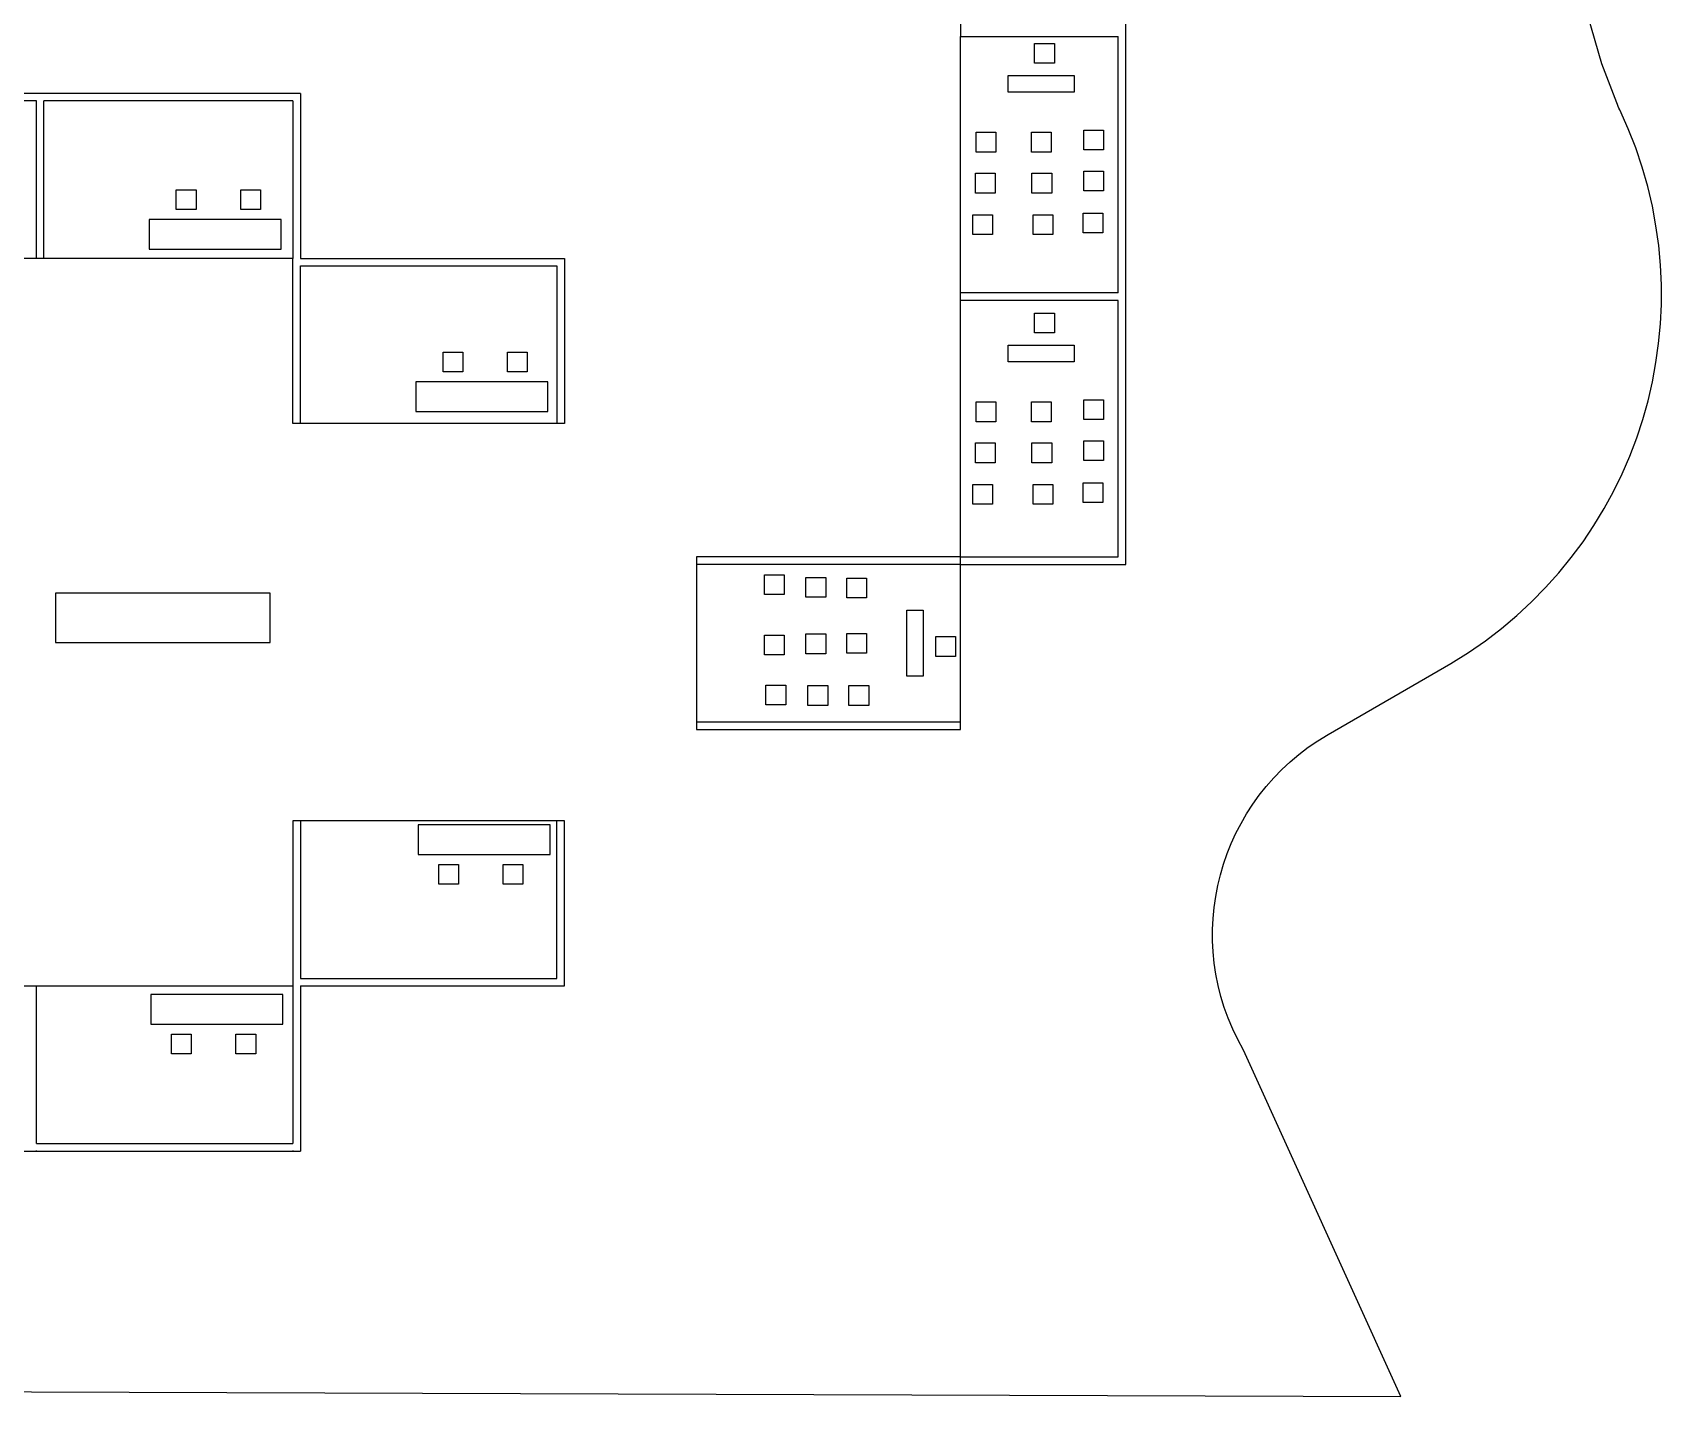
# Model space of a CAD drawing. Header units: inches. Extents: x 1919 to 4210, y 828 to 3049.
# Drawn here: x 2227.44 to 2276.79, y 987.46 to 1028.78 of the extents above; entities that cross this region are included whole.
import ezdxf

# ---------------------------------------------------------------- set-up
doc = ezdxf.new("R2010")
doc.units = ezdxf.units.IN
doc.header["$MEASUREMENT"] = 0
doc.layers.add('BOUNDRY WALL', color=3, linetype='Continuous')

msp = doc.modelspace()

# ---------------------------------------------------------------- linework, layer by layer
for p, q in [((2255.55901, 1036.66564), (2255.55901, 1028.66564)), ((2260.55901, 1028.21019), (2260.55901, 1036.66564)), ((2255.55901, 1012.66564), (2255.55901, 1028.66564)), ((2255.55901, 1028.66564), (2260.32901, 1028.66564)), ((2257.80052, 1027.85244), (2257.80052, 1028.45244)), ((2257.80052, 1028.45244), (2258.40052, 1028.45244)), ((2258.40052, 1028.45244), (2258.40052, 1027.85244)), ((2260.32901, 1028.21019), (2260.32901, 1028.66564)), ((2258.40052, 1027.85244), (2257.80052, 1027.85244)), ((2260.32901, 1020.89564), (2260.32901, 1028.21019)), ((2260.55901, 1012.66564), (2260.55901, 1028.21019)), ((2256.99771, 1027.47593), (2258.99771, 1027.47593)), ((2256.99771, 1026.97593), (2256.99771, 1027.47593)), ((2258.99771, 1027.47593), (2258.99771, 1026.97593)), ((2235.55901, 1026.93958), (2211.55901, 1026.93958)), ((2235.55901, 1026.93958), (2235.55901, 1021.93958)), ((2258.99771, 1026.97593), (2256.99771, 1026.97593)), ((2227.55901, 1026.70958), (2219.78901, 1026.70958)), ((2227.55901, 1021.93958), (2227.55901, 1026.70958)), ((2227.78901, 1021.93958), (2227.78901, 1026.70958)), ((2235.32901, 1026.70958), (2227.78901, 1026.70958)), ((2235.32901, 1026.70958), (2235.32901, 1021.93958)), ((2256.02503, 1025.15955), (2256.02503, 1025.75955)), ((2256.02503, 1025.75955), (2256.62503, 1025.75955)), ((2256.02503, 1025.15955), (2256.02503, 1025.75955)), ((2256.02503, 1025.75955), (2256.62503, 1025.75955)), ((2256.62503, 1025.75955), (2256.62503, 1025.15955)), ((2256.62503, 1025.75955), (2256.62503, 1025.15955)), ((2257.70368, 1025.15955), (2257.70368, 1025.75955)), ((2257.70368, 1025.75955), (2258.30368, 1025.75955)), ((2257.70368, 1025.15955), (2257.70368, 1025.75955)), ((2257.70368, 1025.75955), (2258.30368, 1025.75955)), ((2258.30368, 1025.75955), (2258.30368, 1025.15955)), ((2258.30368, 1025.75955), (2258.30368, 1025.15955)), ((2259.28548, 1025.22405), (2259.28548, 1025.82405)), ((2259.28548, 1025.82405), (2259.88548, 1025.82405)), ((2259.28548, 1025.22405), (2259.28548, 1025.82405)), ((2259.28548, 1025.82405), (2259.88548, 1025.82405)), ((2259.88548, 1025.82405), (2259.88548, 1025.22405)), ((2259.88548, 1025.82405), (2259.88548, 1025.22405)), ((2256.62503, 1025.15955), (2256.02503, 1025.15955)), ((2256.62503, 1025.15955), (2256.02503, 1025.15955)), ((2258.30368, 1025.15955), (2257.70368, 1025.15955)), ((2258.30368, 1025.15955), (2257.70368, 1025.15955)), ((2259.88548, 1025.22405), (2259.28548, 1025.22405)), ((2259.88548, 1025.22405), (2259.28548, 1025.22405)), ((2256.00889, 1023.91792), (2256.00889, 1024.51792)), ((2256.00889, 1024.51792), (2256.60889, 1024.51792)), ((2256.00889, 1023.91792), (2256.00889, 1024.51792)), ((2256.00889, 1024.51792), (2256.60889, 1024.51792)), ((2256.60889, 1024.51792), (2256.60889, 1023.91792)), ((2256.60889, 1024.51792), (2256.60889, 1023.91792)), ((2257.71981, 1023.91792), (2257.71981, 1024.51792)), ((2257.71981, 1024.51792), (2258.31981, 1024.51792)), ((2257.71981, 1023.91792), (2257.71981, 1024.51792)), ((2257.71981, 1024.51792), (2258.31981, 1024.51792)), ((2258.31981, 1024.51792), (2258.31981, 1023.91792)), ((2258.31981, 1024.51792), (2258.31981, 1023.91792)), ((2259.28548, 1023.98243), (2259.28548, 1024.58243)), ((2259.28548, 1024.58243), (2259.88548, 1024.58243)), ((2259.28548, 1023.98243), (2259.28548, 1024.58243)), ((2259.28548, 1024.58243), (2259.88548, 1024.58243)), ((2259.88548, 1024.58243), (2259.88548, 1023.98243)), ((2259.88548, 1024.58243), (2259.88548, 1023.98243)), ((2231.79872, 1023.41568), (2231.79872, 1024.01568)), ((2231.79872, 1024.01568), (2232.39872, 1024.01568)), ((2231.79872, 1023.41568), (2231.79872, 1024.01568)), ((2231.79872, 1024.01568), (2232.39872, 1024.01568)), ((2232.39872, 1024.01568), (2232.39872, 1023.41568)), ((2232.39872, 1024.01568), (2232.39872, 1023.41568)), ((2233.75068, 1023.41568), (2233.75068, 1024.01568)), ((2233.75068, 1024.01568), (2234.35068, 1024.01568)), ((2233.75068, 1023.41568), (2233.75068, 1024.01568)), ((2233.75068, 1024.01568), (2234.35068, 1024.01568)), ((2234.35068, 1024.01568), (2234.35068, 1023.41568)), ((2234.35068, 1024.01568), (2234.35068, 1023.41568)), ((2256.60889, 1023.91792), (2256.00889, 1023.91792)), ((2256.60889, 1023.91792), (2256.00889, 1023.91792)), ((2258.31981, 1023.91792), (2257.71981, 1023.91792)), ((2258.31981, 1023.91792), (2257.71981, 1023.91792)), ((2259.88548, 1023.98243), (2259.28548, 1023.98243)), ((2259.88548, 1023.98243), (2259.28548, 1023.98243)), ((2232.39872, 1023.41568), (2231.79872, 1023.41568)), ((2232.39872, 1023.41568), (2231.79872, 1023.41568)), ((2234.35068, 1023.41568), (2233.75068, 1023.41568)), ((2234.35068, 1023.41568), (2233.75068, 1023.41568)), ((2234.9763, 1023.11432), (2230.9763, 1023.11432)), ((2230.9763, 1023.11432), (2230.9763, 1022.21432)), ((2234.9763, 1023.11432), (2230.9763, 1023.11432)), ((2230.9763, 1023.11432), (2230.9763, 1022.21432)), ((2234.9763, 1022.21432), (2234.9763, 1023.11432)), ((2234.9763, 1022.21432), (2234.9763, 1023.11432)), ((2255.92819, 1022.66017), (2255.92819, 1023.26017)), ((2255.92819, 1023.26017), (2256.52819, 1023.26017)), ((2255.92819, 1022.66017), (2255.92819, 1023.26017)), ((2255.92819, 1023.26017), (2256.52819, 1023.26017)), ((2256.52819, 1023.26017), (2256.52819, 1022.66017)), ((2256.52819, 1023.26017), (2256.52819, 1022.66017)), ((2257.75211, 1022.66017), (2257.75211, 1023.26017)), ((2257.75211, 1023.26017), (2258.35211, 1023.26017)), ((2257.75211, 1022.66017), (2257.75211, 1023.26017)), ((2257.75211, 1023.26017), (2258.35211, 1023.26017)), ((2258.35211, 1023.26017), (2258.35211, 1022.66017)), ((2258.35211, 1023.26017), (2258.35211, 1022.66017)), ((2259.26934, 1022.70854), (2259.26934, 1023.30854)), ((2259.26934, 1023.30854), (2259.86934, 1023.30854)), ((2259.26934, 1022.70854), (2259.26934, 1023.30854)), ((2259.26934, 1023.30854), (2259.86934, 1023.30854)), ((2259.86934, 1023.30854), (2259.86934, 1022.70854)), ((2259.86934, 1023.30854), (2259.86934, 1022.70854)), ((2256.52819, 1022.66017), (2255.92819, 1022.66017)), ((2258.35211, 1022.66017), (2257.75211, 1022.66017)), ((2259.86934, 1022.70854), (2259.26934, 1022.70854)), ((2259.86934, 1022.70854), (2259.26934, 1022.70854)), ((2235.32901, 1021.93958), (2219.55901, 1021.93958)), ((2230.9763, 1022.21432), (2234.9763, 1022.21432)), ((2230.9763, 1022.21432), (2234.9763, 1022.21432)), ((2235.32901, 1016.93958), (2235.32901, 1021.93958)), ((2235.55901, 1021.93958), (2243.55901, 1021.93958)), ((2243.55901, 1021.93958), (2243.55901, 1016.93958)), ((2235.55901, 1016.93958), (2235.55901, 1021.70958)), ((2235.55901, 1021.70958), (2243.32901, 1021.70958)), ((2243.32901, 1021.70958), (2243.32901, 1016.93958)), ((2260.32901, 1020.89564), (2255.55901, 1020.89564)), ((2260.32901, 1020.66564), (2255.55901, 1020.66564)), ((2260.32901, 1012.89564), (2260.32901, 1020.66564)), ((2257.80052, 1019.68373), (2257.80052, 1020.28373)), ((2257.80052, 1020.28373), (2258.40052, 1020.28373)), ((2257.80052, 1019.68373), (2257.80052, 1020.28373)), ((2257.80052, 1020.28373), (2258.40052, 1020.28373)), ((2258.40052, 1020.28373), (2258.40052, 1019.68373)), ((2258.40052, 1020.28373), (2258.40052, 1019.68373)), ((2258.40052, 1019.68373), (2257.80052, 1019.68373)), ((2258.40052, 1019.68373), (2257.80052, 1019.68373)), ((2239.87769, 1018.49953), (2239.87769, 1019.09953)), ((2239.87769, 1019.09953), (2240.47769, 1019.09953)), ((2239.87769, 1018.49953), (2239.87769, 1019.09953)), ((2239.87769, 1019.09953), (2240.47769, 1019.09953)), ((2240.47769, 1019.09953), (2240.47769, 1018.49953)), ((2240.47769, 1019.09953), (2240.47769, 1018.49953)), ((2241.82964, 1018.49953), (2241.82964, 1019.09953)), ((2241.82964, 1019.09953), (2242.42964, 1019.09953)), ((2241.82964, 1018.49953), (2241.82964, 1019.09953)), ((2241.82964, 1019.09953), (2242.42964, 1019.09953)), ((2242.42964, 1019.09953), (2242.42964, 1018.49953)), ((2242.42964, 1019.09953), (2242.42964, 1018.49953)), ((2256.99771, 1019.30722), (2258.99771, 1019.30722)), ((2256.99771, 1018.80722), (2256.99771, 1019.30722)), ((2258.99771, 1019.30722), (2258.99771, 1018.80722)), ((2240.47769, 1018.49953), (2239.87769, 1018.49953)), ((2240.47769, 1018.49953), (2239.87769, 1018.49953)), ((2242.42964, 1018.49953), (2241.82964, 1018.49953)), ((2242.42964, 1018.49953), (2241.82964, 1018.49953)), ((2258.99771, 1018.80722), (2256.99771, 1018.80722)), ((2243.05526, 1018.19816), (2239.05526, 1018.19816)), ((2239.05526, 1018.19816), (2239.05526, 1017.29816)), ((2243.05526, 1018.19816), (2239.05526, 1018.19816)), ((2239.05526, 1018.19816), (2239.05526, 1017.29816)), ((2243.05526, 1017.29816), (2243.05526, 1018.19816)), ((2243.05526, 1017.29816), (2243.05526, 1018.19816)), ((2256.02503, 1016.99085), (2256.02503, 1017.59085)), ((2256.02503, 1017.59085), (2256.62503, 1017.59085)), ((2256.02503, 1016.99085), (2256.02503, 1017.59085)), ((2256.02503, 1017.59085), (2256.62503, 1017.59085)), ((2256.62503, 1017.59085), (2256.62503, 1016.99085)), ((2256.62503, 1017.59085), (2256.62503, 1016.99085)), ((2257.70368, 1016.99085), (2257.70368, 1017.59085)), ((2257.70368, 1017.59085), (2258.30368, 1017.59085)), ((2257.70368, 1016.99085), (2257.70368, 1017.59085)), ((2257.70368, 1017.59085), (2258.30368, 1017.59085)), ((2258.30368, 1017.59085), (2258.30368, 1016.99085)), ((2258.30368, 1017.59085), (2258.30368, 1016.99085)), ((2259.28548, 1017.05535), (2259.28548, 1017.65535)), ((2259.28548, 1017.65535), (2259.88548, 1017.65535)), ((2259.28548, 1017.05535), (2259.28548, 1017.65535)), ((2259.28548, 1017.65535), (2259.88548, 1017.65535)), ((2259.88548, 1017.65535), (2259.88548, 1017.05535)), ((2259.88548, 1017.65535), (2259.88548, 1017.05535)), ((2239.05526, 1017.29816), (2243.05526, 1017.29816)), ((2239.05526, 1017.29816), (2243.05526, 1017.29816)), ((2256.62503, 1016.99085), (2256.02503, 1016.99085)), ((2256.62503, 1016.99085), (2256.02503, 1016.99085)), ((2258.30368, 1016.99085), (2257.70368, 1016.99085)), ((2258.30368, 1016.99085), (2257.70368, 1016.99085)), ((2259.88548, 1017.05535), (2259.28548, 1017.05535)), ((2259.88548, 1017.05535), (2259.28548, 1017.05535)), ((2243.55901, 1016.93958), (2235.32901, 1016.93958)), ((2256.00889, 1015.74922), (2256.00889, 1016.34922)), ((2256.00889, 1016.34922), (2256.60889, 1016.34922)), ((2256.00889, 1015.74922), (2256.00889, 1016.34922)), ((2256.00889, 1016.34922), (2256.60889, 1016.34922)), ((2256.60889, 1016.34922), (2256.60889, 1015.74922)), ((2256.60889, 1016.34922), (2256.60889, 1015.74922)), ((2257.71981, 1015.74922), (2257.71981, 1016.34922)), ((2257.71981, 1016.34922), (2258.31981, 1016.34922)), ((2257.71981, 1015.74922), (2257.71981, 1016.34922)), ((2257.71981, 1016.34922), (2258.31981, 1016.34922)), ((2258.31981, 1016.34922), (2258.31981, 1015.74922)), ((2258.31981, 1016.34922), (2258.31981, 1015.74922)), ((2259.28548, 1015.81372), (2259.28548, 1016.41372)), ((2259.28548, 1016.41372), (2259.88548, 1016.41372)), ((2259.28548, 1015.81372), (2259.28548, 1016.41372)), ((2259.28548, 1016.41372), (2259.88548, 1016.41372)), ((2259.88548, 1016.41372), (2259.88548, 1015.81372)), ((2259.88548, 1016.41372), (2259.88548, 1015.81372)), ((2256.60889, 1015.74922), (2256.00889, 1015.74922)), ((2256.60889, 1015.74922), (2256.00889, 1015.74922)), ((2258.31981, 1015.74922), (2257.71981, 1015.74922)), ((2258.31981, 1015.74922), (2257.71981, 1015.74922)), ((2259.88548, 1015.81372), (2259.28548, 1015.81372)), ((2259.88548, 1015.81372), (2259.28548, 1015.81372)), ((2255.92819, 1014.49147), (2255.92819, 1015.09147)), ((2255.92819, 1015.09147), (2256.52819, 1015.09147)), ((2255.92819, 1014.49147), (2255.92819, 1015.09147)), ((2255.92819, 1015.09147), (2256.52819, 1015.09147)), ((2256.52819, 1015.09147), (2256.52819, 1014.49147)), ((2256.52819, 1015.09147), (2256.52819, 1014.49147)), ((2257.75211, 1014.49147), (2257.75211, 1015.09147)), ((2257.75211, 1015.09147), (2258.35211, 1015.09147)), ((2257.75211, 1014.49147), (2257.75211, 1015.09147)), ((2257.75211, 1015.09147), (2258.35211, 1015.09147)), ((2258.35211, 1015.09147), (2258.35211, 1014.49147)), ((2258.35211, 1015.09147), (2258.35211, 1014.49147)), ((2259.26934, 1014.53984), (2259.26934, 1015.13984)), ((2259.26934, 1015.13984), (2259.86934, 1015.13984)), ((2259.26934, 1014.53984), (2259.26934, 1015.13984)), ((2259.26934, 1015.13984), (2259.86934, 1015.13984)), ((2259.86934, 1015.13984), (2259.86934, 1014.53984)), ((2259.86934, 1015.13984), (2259.86934, 1014.53984)), ((2259.86934, 1014.53984), (2259.26934, 1014.53984)), ((2259.86934, 1014.53984), (2259.26934, 1014.53984)), ((2256.52819, 1014.49147), (2255.92819, 1014.49147)), ((2256.52819, 1014.49147), (2255.92819, 1014.49147)), ((2258.35211, 1014.49147), (2257.75211, 1014.49147)), ((2258.35211, 1014.49147), (2257.75211, 1014.49147)), ((2247.55901, 1012.89564), (2247.55901, 1007.66564)), ((2255.55901, 1012.89564), (2247.55901, 1012.89564)), ((2255.55901, 1012.66564), (2247.55901, 1012.66564)), ((2255.55901, 1012.89564), (2260.32901, 1012.89564)), ((2255.55901, 1007.66564), (2255.55901, 1012.66564)), ((2255.55901, 1012.66564), (2260.55901, 1012.66564)), ((2249.61195, 1012.35271), (2250.21195, 1012.35271)), ((2249.61195, 1011.75271), (2249.61195, 1012.35271)), ((2249.61195, 1012.35271), (2250.21195, 1012.35271)), ((2250.21195, 1012.35271), (2250.21195, 1011.75271)), ((2250.21195, 1012.35271), (2250.21195, 1011.75271)), ((2250.8697, 1011.67201), (2250.8697, 1012.27201)), ((2250.8697, 1012.27201), (2251.4697, 1012.27201)), ((2250.8697, 1011.67201), (2250.8697, 1012.27201)), ((2250.8697, 1012.27201), (2251.4697, 1012.27201)), ((2251.4697, 1012.27201), (2251.4697, 1011.67201)), ((2251.4697, 1012.27201), (2251.4697, 1011.67201)), ((2252.11133, 1011.65587), (2252.11133, 1012.25587)), ((2252.11133, 1012.25587), (2252.71133, 1012.25587)), ((2252.11133, 1011.65587), (2252.11133, 1012.25587)), ((2252.11133, 1012.25587), (2252.71133, 1012.25587)), ((2252.71133, 1012.25587), (2252.71133, 1011.65587)), ((2252.71133, 1012.25587), (2252.71133, 1011.65587)), ((2229.64031, 1011.7991), (2228.14031, 1011.7991)), ((2228.14031, 1011.7991), (2228.14031, 1010.2991)), ((2234.64031, 1011.7991), (2229.64031, 1011.7991)), ((2234.64031, 1010.2991), (2234.64031, 1011.7991)), ((2250.21195, 1011.75271), (2249.61195, 1011.75271)), ((2250.21195, 1011.75271), (2249.61195, 1011.75271)), ((2251.4697, 1011.67201), (2250.8697, 1011.67201)), ((2251.4697, 1011.67201), (2250.8697, 1011.67201)), ((2252.71133, 1011.65587), (2252.11133, 1011.65587)), ((2252.71133, 1011.65587), (2252.11133, 1011.65587)), ((2253.9277, 1009.2832), (2253.9277, 1011.2832)), ((2253.9277, 1011.2832), (2254.4277, 1011.2832)), ((2254.4277, 1011.2832), (2254.4277, 1009.2832)), ((2250.8697, 1009.96109), (2250.8697, 1010.56109)), ((2250.8697, 1010.56109), (2251.4697, 1010.56109)), ((2250.8697, 1009.96109), (2250.8697, 1010.56109)), ((2250.8697, 1010.56109), (2251.4697, 1010.56109)), ((2251.4697, 1010.56109), (2251.4697, 1009.96109)), ((2251.4697, 1010.56109), (2251.4697, 1009.96109)), ((2252.11133, 1009.97723), (2252.11133, 1010.57723)), ((2252.11133, 1010.57723), (2252.71133, 1010.57723)), ((2252.11133, 1009.97723), (2252.11133, 1010.57723)), ((2252.11133, 1010.57723), (2252.71133, 1010.57723)), ((2252.71133, 1010.57723), (2252.71133, 1009.97723)), ((2252.71133, 1010.57723), (2252.71133, 1009.97723)), ((2228.14031, 1010.2991), (2233.14031, 1010.2991)), ((2233.14031, 1010.2991), (2234.64031, 1010.2991)), ((2249.61195, 1010.5288), (2250.21195, 1010.5288)), ((2249.61195, 1009.9288), (2249.61195, 1010.5288)), ((2249.61195, 1010.5288), (2250.21195, 1010.5288)), ((2250.21195, 1010.5288), (2250.21195, 1009.9288)), ((2250.21195, 1010.5288), (2250.21195, 1009.9288)), ((2254.80421, 1009.88038), (2254.80421, 1010.48038)), ((2254.80421, 1010.48038), (2255.40421, 1010.48038)), ((2255.40421, 1010.48038), (2255.40421, 1009.88038)), ((2250.21195, 1009.9288), (2249.61195, 1009.9288)), ((2250.21195, 1009.9288), (2249.61195, 1009.9288)), ((2251.4697, 1009.96109), (2250.8697, 1009.96109)), ((2251.4697, 1009.96109), (2250.8697, 1009.96109)), ((2252.71133, 1009.97723), (2252.11133, 1009.97723)), ((2252.71133, 1009.97723), (2252.11133, 1009.97723)), ((2255.40421, 1009.88038), (2254.80421, 1009.88038)), ((2254.4277, 1009.2832), (2253.9277, 1009.2832)), ((2249.66032, 1008.41156), (2249.66032, 1009.01156)), ((2249.66032, 1009.01156), (2250.26032, 1009.01156)), ((2249.66032, 1008.41156), (2249.66032, 1009.01156)), ((2249.66032, 1009.01156), (2250.26032, 1009.01156)), ((2250.26032, 1009.01156), (2250.26032, 1008.41156)), ((2250.26032, 1009.01156), (2250.26032, 1008.41156)), ((2250.9342, 1008.39543), (2250.9342, 1008.99543)), ((2250.9342, 1008.99543), (2251.5342, 1008.99543)), ((2250.9342, 1008.39543), (2250.9342, 1008.99543)), ((2250.9342, 1008.99543), (2251.5342, 1008.99543)), ((2251.5342, 1008.99543), (2251.5342, 1008.39543)), ((2251.5342, 1008.99543), (2251.5342, 1008.39543)), ((2252.17583, 1008.39543), (2252.17583, 1008.99543)), ((2252.17583, 1008.99543), (2252.77583, 1008.99543)), ((2252.17583, 1008.39543), (2252.17583, 1008.99543)), ((2252.17583, 1008.99543), (2252.77583, 1008.99543)), ((2252.77583, 1008.99543), (2252.77583, 1008.39543)), ((2252.77583, 1008.99543), (2252.77583, 1008.39543)), ((2250.26032, 1008.41156), (2249.66032, 1008.41156)), ((2250.26032, 1008.41156), (2249.66032, 1008.41156)), ((2251.5342, 1008.39543), (2250.9342, 1008.39543)), ((2251.5342, 1008.39543), (2250.9342, 1008.39543)), ((2252.77583, 1008.39543), (2252.17583, 1008.39543)), ((2252.77583, 1008.39543), (2252.17583, 1008.39543)), ((2247.55901, 1007.89564), (2255.55901, 1007.89564)), ((2247.55901, 1007.66564), (2255.55901, 1007.66564)), ((2243.55901, 1004.89485), (2235.32901, 1004.89485)), ((2235.32901, 1004.89485), (2235.32901, 999.89485)), ((2235.55901, 1004.89485), (2235.55901, 1000.12485)), ((2243.12221, 1004.77647), (2239.12221, 1004.77647)), ((2239.12221, 1004.77647), (2239.12221, 1003.87647)), ((2243.12221, 1003.87647), (2243.12221, 1004.77647)), ((2243.32901, 1000.12485), (2243.32901, 1004.89485)), ((2243.55901, 999.89485), (2243.55901, 1004.89485)), ((2239.12221, 1003.87647), (2243.12221, 1003.87647)), ((2239.74783, 1003.57511), (2240.34783, 1003.57511)), ((2239.74783, 1002.97511), (2239.74783, 1003.57511)), ((2240.34783, 1003.57511), (2240.34783, 1002.97511)), ((2241.69979, 1003.57511), (2242.29979, 1003.57511)), ((2241.69979, 1002.97511), (2241.69979, 1003.57511)), ((2242.29979, 1003.57511), (2242.29979, 1002.97511)), ((2240.34783, 1002.97511), (2239.74783, 1002.97511)), ((2242.29979, 1002.97511), (2241.69979, 1002.97511)), ((2211.55901, 999.89485), (2227.55901, 999.89485)), ((2227.55901, 999.89485), (2235.32901, 999.89485)), ((2227.55901, 995.12485), (2227.55901, 999.89485)), ((2235.32901, 999.89485), (2235.32901, 995.12485)), ((2235.55901, 1000.12485), (2243.32901, 1000.12485)), ((2235.55901, 999.89485), (2235.55901, 994.89485)), ((2235.55901, 999.89485), (2243.55901, 999.89485)), ((2235.02721, 999.6414), (2231.02721, 999.6414)), ((2231.02721, 999.6414), (2231.02721, 998.7414)), ((2235.02721, 998.7414), (2235.02721, 999.6414)), ((2231.02721, 998.7414), (2235.02721, 998.7414)), ((2231.65283, 998.44003), (2232.25283, 998.44003)), ((2231.65283, 997.84003), (2231.65283, 998.44003)), ((2232.25283, 998.44003), (2232.25283, 997.84003)), ((2233.60479, 998.44003), (2234.20479, 998.44003)), ((2233.60479, 997.84003), (2233.60479, 998.44003)), ((2234.20479, 998.44003), (2234.20479, 997.84003)), ((2232.25283, 997.84003), (2231.65283, 997.84003)), ((2234.20479, 997.84003), (2233.60479, 997.84003)), ((2211.55901, 994.89485), (2235.55901, 994.89485)), ((2227.55901, 995.12485), (2235.32901, 995.12485)), ((2227.55901, 994.89485), (2227.55901, 994.91019)), ((2235.32901, 994.91019), (2235.32901, 994.89485))]:
    msp.add_line(p, q)
at = {"layer": 'BOUNDRY WALL'}
msp.add_lwpolyline([(2274.98398, 1027.82972), (2264.60376, 1063.69477), (2153.31648, 1063.69477), (2153.31648, 987.85057), (2268.89491, 987.46017), (2264.12696, 997.95311, -0.41421356), (2266.68914, 1007.51528), (2270.41176, 1009.66454, 0.38795748), (2275.52601, 1026.43677, -0.01985906), (2275.43226, 1026.65577), (2274.98398, 1027.82972)], format="xyb", dxfattribs=at)

doc.saveas('drawing.dxf')
